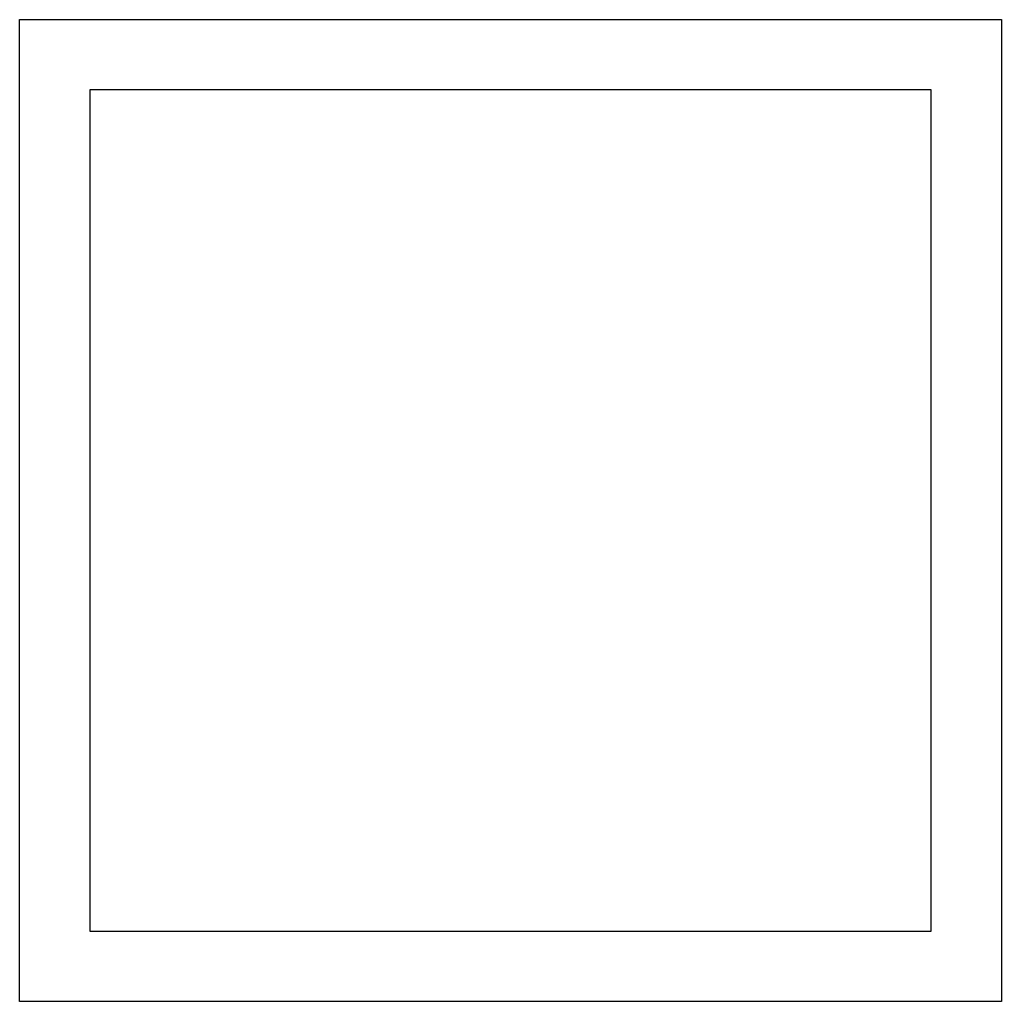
# Model space of a CAD drawing. Extents: x 0 to 700, y 0 to 700.
import ezdxf

# ---------------------------------------------------------------- set-up
doc = ezdxf.new("R2010")
doc.units = 0
doc.layers.get('0').update_dxf_attribs({"color": 2, "linetype": 'CONTINUOUS'})

msp = doc.modelspace()

# ---------------------------------------------------------------- linework, layer by layer
at = {"color": 2, "linetype": 'CONTINUOUS'}
for points in [[(0, 0), (0, 700), (700, 700), (700, 0)], [(50, 50), (650, 50), (650, 650), (50, 650)]]:
    msp.add_lwpolyline(points, close=True, dxfattribs=at)

doc.saveas('drawing.dxf')
